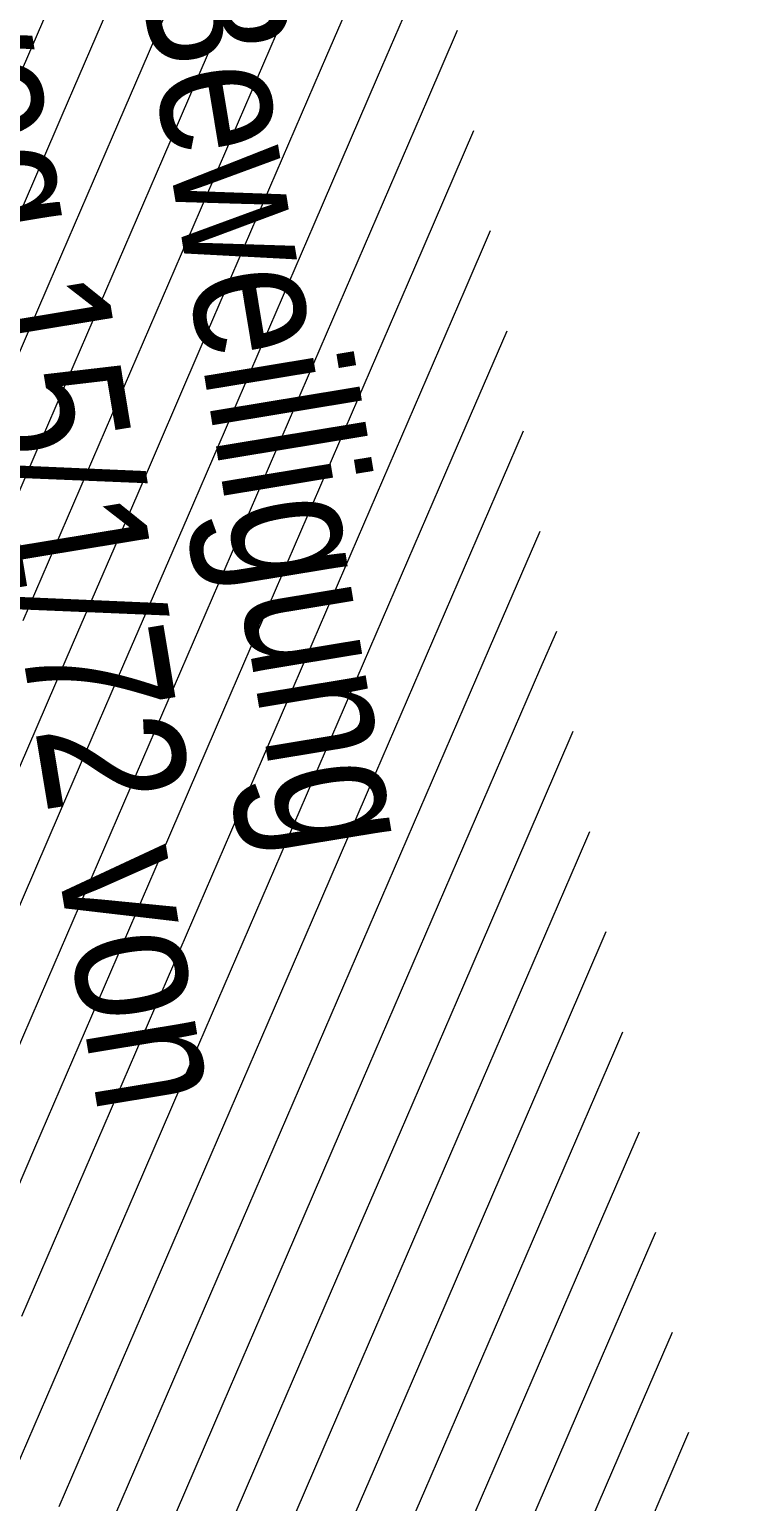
# Model space of a CAD drawing. Header units: millimetres. Extents: x 12535370 to 12566104, y 356204400 to 356234587.
# Drawn here: x 12557530 to 12558510, y 356214239 to 356216286 of the extents above; entities that cross this region are included whole.
import ezdxf

# ---------------------------------------------------------------- set-up
doc = ezdxf.new("R2010")
doc.units = ezdxf.units.MM
doc.header["$MEASUREMENT"] = 0
doc.layers.add('New_110 Bemassungen Ausführung', color=7, linetype='Continuous')
for name, color, linetype, lineweight in [('New_110 Bemassungen Ausführung_Pen_No__1', 7, 'Continuous', 13), ('New_255 Plangrafiken_Pen_No__1', 7, 'Continuous', 13), ('New_255 Plangrafiken_Pen_No__39', 8, 'Continuous', 13)]:
    doc.layers.add(name, color=color, linetype=linetype, lineweight=lineweight)
doc.styles.add('GENERATED_STYLE_1', font='arial.ttf')
doc.styles.add('GENERATED_STYLE_2', font='arial.ttf', dxfattribs={"width": 0.8})
doc.dimstyles.new('GENERATED_STYLE__1', dxfattribs={"dimtxt": 125, "dimasz": 47.5, "dimexe": 0.18, "dimexo": 2, "dimgap": 0, "dimtad": 1, "dimlfac": 0.001, "dimzin": 0, "dimdsep": 46, "dimtxsty": 'GENERATED_STYLE_1', "dimblk": 'ARROWHEAD_2', "dimblk1": 'ARROWHEAD_2', "dimblk2": 'ARROWHEAD_2', "dimcen": 0.09, "dimclrd": 7, "dimclre": 7, "dimclrt": 7, "dimadec": 0, "dimazin": 0, "dimtfac": 1, "dimtdec": 4, "dimtmove": 0, "dimatfit": 3, "dimfxl": 1, "dimtolj": 1, "dimtzin": 0, "dimarcsym": 0})

# ---------------------------------------------------------------- blocks, each defined once
blk = doc.blocks.new('*X18', base_point=(12240439.2, 356160438.4))
at = {"layer": 'New_255 Plangrafiken_Pen_No__39', "color": 8, "linetype": 'Continuous', "lineweight": 13}
for p, q in [((12557961.3, 356216483.1), (12557873.3, 356216279.2)), ((12557961.3, 356216483.1), (12557873.3, 356216279.2)), ((12558031.4, 356216452.8), (12557943.3, 356216248.9)), ((12558031.4, 356216452.8), (12557943.3, 356216248.9)), ((12558101.4, 356216422.6), (12558013.4, 356216218.6)), ((12558101.4, 356216422.6), (12558013.4, 356216218.6)), ((12557593, 356216400.2), (12557505, 356216196.3)), ((12557593, 356216400.2), (12557505, 356216196.3)), ((12557663.1, 356216370), (12557575, 356216166)), ((12557663.1, 356216370), (12557575, 356216166)), ((12557733.1, 356216339.7), (12557645.1, 356216135.8)), ((12557733.1, 356216339.7), (12557645.1, 356216135.8)), ((12557803.2, 356216309.4), (12557715.1, 356216105.5)), ((12557803.2, 356216309.4), (12557715.1, 356216105.5)), ((12558124.7, 356216284), (12558083.4, 356216188.4)), ((12558124.7, 356216284), (12558083.4, 356216188.4)), ((12557873.3, 356216279.2), (12557785.2, 356216075.3)), ((12557873.3, 356216279.2), (12557785.2, 356216075.3)), ((12557943.3, 356216248.9), (12557855.2, 356216045)), ((12557943.3, 356216248.9), (12557855.2, 356216045)), ((12558013.4, 356216218.6), (12557925.3, 356216014.7)), ((12558013.4, 356216218.6), (12557925.3, 356216014.7)), ((12558083.4, 356216188.4), (12557995.3, 356215984.5)), ((12558083.4, 356216188.4), (12557995.3, 356215984.5)), ((12557575, 356216166), (12557486.9, 356215962.1)), ((12557575, 356216166), (12557486.9, 356215962.1)), ((12558147.7, 356216144.8), (12558065.4, 356215954.2)), ((12558147.7, 356216144.8), (12558065.4, 356215954.2)), ((12557645.1, 356216135.8), (12557557, 356215931.9)), ((12557645.1, 356216135.8), (12557557, 356215931.9)), ((12557715.1, 356216105.5), (12557627, 356215901.6)), ((12557715.1, 356216105.5), (12557627, 356215901.6)), ((12557785.2, 356216075.3), (12557697.1, 356215871.3)), ((12557785.2, 356216075.3), (12557697.1, 356215871.3)), ((12557855.2, 356216045), (12557767.1, 356215841.1)), ((12557855.2, 356216045), (12557767.1, 356215841.1)), ((12557925.3, 356216014.7), (12557837.2, 356215810.8)), ((12557925.3, 356216014.7), (12557837.2, 356215810.8)), ((12558170.7, 356216005.6), (12558135.4, 356215923.9)), ((12558170.7, 356216005.6), (12558135.4, 356215923.9)), ((12557995.3, 356215984.5), (12557907.2, 356215780.6)), ((12557995.3, 356215984.5), (12557907.2, 356215780.6)), ((12558065.4, 356215954.2), (12557977.3, 356215750.3)), ((12558065.4, 356215954.2), (12557977.3, 356215750.3)), ((12557557, 356215931.9), (12557468.9, 356215728)), ((12557557, 356215931.9), (12557468.9, 356215728)), ((12558135.4, 356215923.9), (12558047.4, 356215720)), ((12558135.4, 356215923.9), (12558047.4, 356215720)), ((12557627, 356215901.6), (12557538.9, 356215697.7)), ((12557627, 356215901.6), (12557538.9, 356215697.7)), ((12557697.1, 356215871.3), (12557609, 356215667.4)), ((12557697.1, 356215871.3), (12557609, 356215667.4)), ((12558193.7, 356215866.4), (12558117.4, 356215689.8)), ((12558193.7, 356215866.4), (12558117.4, 356215689.8)), ((12557767.1, 356215841.1), (12557679.1, 356215637.2)), ((12557767.1, 356215841.1), (12557679.1, 356215637.2)), ((12557837.2, 356215810.8), (12557749.1, 356215606.9)), ((12557837.2, 356215810.8), (12557749.1, 356215606.9)), ((12557907.2, 356215780.6), (12557819.2, 356215576.6)), ((12557907.2, 356215780.6), (12557819.2, 356215576.6)), ((12557977.3, 356215750.3), (12557889.2, 356215546.4)), ((12557977.3, 356215750.3), (12557889.2, 356215546.4)), ((12558047.4, 356215720), (12557959.3, 356215516.1)), ((12558047.4, 356215720), (12557959.3, 356215516.1)), ((12558216.7, 356215727.2), (12558187.5, 356215659.5)), ((12558216.7, 356215727.2), (12558187.5, 356215659.5)), ((12557538.9, 356215697.7), (12557450.9, 356215493.8)), ((12557538.9, 356215697.7), (12557450.9, 356215493.8)), ((12558117.4, 356215689.8), (12558029.3, 356215485.9)), ((12558117.4, 356215689.8), (12558029.3, 356215485.9)), ((12557609, 356215667.4), (12557520.9, 356215463.5)), ((12557609, 356215667.4), (12557520.9, 356215463.5)), ((12558187.5, 356215659.5), (12558099.4, 356215455.6)), ((12558187.5, 356215659.5), (12558099.4, 356215455.6)), ((12557679.1, 356215637.2), (12557591, 356215433.3)), ((12557679.1, 356215637.2), (12557591, 356215433.3)), ((12557749.1, 356215606.9), (12557661, 356215403)), ((12557749.1, 356215606.9), (12557661, 356215403)), ((12558239.7, 356215588), (12558169.4, 356215425.3)), ((12558239.7, 356215588), (12558169.4, 356215425.3)), ((12557819.2, 356215576.6), (12557731.1, 356215372.7)), ((12557819.2, 356215576.6), (12557731.1, 356215372.7)), ((12557889.2, 356215546.4), (12557801.1, 356215342.5)), ((12557889.2, 356215546.4), (12557801.1, 356215342.5)), ((12557959.3, 356215516.1), (12557871.2, 356215312.2)), ((12557959.3, 356215516.1), (12557871.2, 356215312.2)), ((12558029.3, 356215485.9), (12557941.2, 356215281.9)), ((12558029.3, 356215485.9), (12557941.2, 356215281.9)), ((12558099.4, 356215455.6), (12558011.3, 356215251.7)), ((12558099.4, 356215455.6), (12558011.3, 356215251.7)), ((12558262.7, 356215448.8), (12558239.5, 356215395.1)), ((12558262.7, 356215448.8), (12558239.5, 356215395.1)), ((12557591, 356215433.3), (12557502.9, 356215229.3)), ((12557591, 356215433.3), (12557502.9, 356215229.3)), ((12558169.4, 356215425.3), (12558081.3, 356215221.4)), ((12558169.4, 356215425.3), (12558081.3, 356215221.4)), ((12557661, 356215403), (12557572.9, 356215199.1)), ((12557661, 356215403), (12557572.9, 356215199.1)), ((12558239.5, 356215395.1), (12558151.4, 356215191.2)), ((12558239.5, 356215395.1), (12558151.4, 356215191.2)), ((12557731.1, 356215372.7), (12557643, 356215168.8)), ((12557731.1, 356215372.7), (12557643, 356215168.8)), ((12557801.1, 356215342.5), (12557713, 356215138.6)), ((12557801.1, 356215342.5), (12557713, 356215138.6)), ((12557871.2, 356215312.2), (12557783.1, 356215108.3)), ((12557871.2, 356215312.2), (12557783.1, 356215108.3)), ((12558285.7, 356215309.6), (12558221.5, 356215160.9)), ((12558285.7, 356215309.6), (12558221.5, 356215160.9)), ((12557941.2, 356215281.9), (12557853.2, 356215078)), ((12557941.2, 356215281.9), (12557853.2, 356215078)), ((12558011.3, 356215251.7), (12557923.2, 356215047.8)), ((12558011.3, 356215251.7), (12557923.2, 356215047.8)), ((12558081.3, 356215221.4), (12557993.3, 356215017.5)), ((12558081.3, 356215221.4), (12557993.3, 356215017.5)), ((12557572.9, 356215199.1), (12557484.8, 356214995.2)), ((12557572.9, 356215199.1), (12557484.8, 356214995.2)), ((12558151.4, 356215191.2), (12558063.3, 356214987.2)), ((12558151.4, 356215191.2), (12558063.3, 356214987.2)), ((12557643, 356215168.8), (12557554.9, 356214964.9)), ((12557643, 356215168.8), (12557554.9, 356214964.9)), ((12558221.5, 356215160.9), (12558133.4, 356214957)), ((12558221.5, 356215160.9), (12558133.4, 356214957)), ((12558308.7, 356215170.4), (12558291.5, 356215130.6)), ((12558308.7, 356215170.4), (12558291.5, 356215130.6)), ((12557713, 356215138.6), (12557625, 356214934.7)), ((12557713, 356215138.6), (12557625, 356214934.7)), ((12558291.5, 356215130.6), (12558203.4, 356214926.7)), ((12558291.5, 356215130.6), (12558203.4, 356214926.7)), ((12557783.1, 356215108.3), (12557695, 356214904.4)), ((12557783.1, 356215108.3), (12557695, 356214904.4)), ((12557853.2, 356215078), (12557765.1, 356214874.1)), ((12557853.2, 356215078), (12557765.1, 356214874.1)), ((12557923.2, 356215047.8), (12557835.1, 356214843.9)), ((12557923.2, 356215047.8), (12557835.1, 356214843.9)), ((12557993.3, 356215017.5), (12557905.2, 356214813.6)), ((12557993.3, 356215017.5), (12557905.2, 356214813.6)), ((12558331.7, 356215031.2), (12558273.5, 356214896.5)), ((12558331.7, 356215031.2), (12558273.5, 356214896.5)), ((12558063.3, 356214987.2), (12557975.2, 356214783.3)), ((12558063.3, 356214987.2), (12557975.2, 356214783.3)), ((12557554.9, 356214964.9), (12557466.8, 356214761)), ((12557554.9, 356214964.9), (12557466.8, 356214761)), ((12558133.4, 356214957), (12558045.3, 356214753.1)), ((12558133.4, 356214957), (12558045.3, 356214753.1)), ((12557625, 356214934.7), (12557536.9, 356214730.7)), ((12557625, 356214934.7), (12557536.9, 356214730.7)), ((12558203.4, 356214926.7), (12558115.3, 356214722.8)), ((12558203.4, 356214926.7), (12558115.3, 356214722.8)), ((12557695, 356214904.4), (12557606.9, 356214700.5)), ((12557695, 356214904.4), (12557606.9, 356214700.5)), ((12558273.5, 356214896.5), (12558185.4, 356214692.6)), ((12558273.5, 356214896.5), (12558185.4, 356214692.6)), ((12558354.7, 356214892), (12558343.5, 356214866.2)), ((12558354.7, 356214892), (12558343.5, 356214866.2)), ((12557765.1, 356214874.1), (12557677, 356214670.2)), ((12557765.1, 356214874.1), (12557677, 356214670.2)), ((12558343.5, 356214866.2), (12558255.4, 356214662.3)), ((12558343.5, 356214866.2), (12558255.4, 356214662.3)), ((12557835.1, 356214843.9), (12557747, 356214640)), ((12557835.1, 356214843.9), (12557747, 356214640)), ((12557905.2, 356214813.6), (12557817.1, 356214609.7)), ((12557905.2, 356214813.6), (12557817.1, 356214609.7)), ((12557975.2, 356214783.3), (12557887.1, 356214579.4)), ((12557975.2, 356214783.3), (12557887.1, 356214579.4)), ((12558045.3, 356214753.1), (12557957.2, 356214549.2)), ((12558045.3, 356214753.1), (12557957.2, 356214549.2)), ((12558377.7, 356214752.8), (12558325.5, 356214632)), ((12558377.7, 356214752.8), (12558325.5, 356214632)), ((12557536.9, 356214730.7), (12557448.8, 356214526.8)), ((12557536.9, 356214730.7), (12557448.8, 356214526.8)), ((12558115.3, 356214722.8), (12558027.3, 356214518.9)), ((12558115.3, 356214722.8), (12558027.3, 356214518.9)), ((12557606.9, 356214700.5), (12557518.8, 356214496.6)), ((12557606.9, 356214700.5), (12557518.8, 356214496.6)), ((12558185.4, 356214692.6), (12558097.3, 356214488.6)), ((12558185.4, 356214692.6), (12558097.3, 356214488.6)), ((12557677, 356214670.2), (12557588.9, 356214466.3)), ((12557677, 356214670.2), (12557588.9, 356214466.3)), ((12558255.4, 356214662.3), (12558167.4, 356214458.4)), ((12558255.4, 356214662.3), (12558167.4, 356214458.4)), ((12557747, 356214640), (12557658.9, 356214436)), ((12557747, 356214640), (12557658.9, 356214436)), ((12558325.5, 356214632), (12558237.4, 356214428.1)), ((12558325.5, 356214632), (12558237.4, 356214428.1)), ((12557817.1, 356214609.7), (12557729, 356214405.8)), ((12557817.1, 356214609.7), (12557729, 356214405.8)), ((12558400.7, 356214613.6), (12558395.6, 356214601.8)), ((12558400.7, 356214613.6), (12558395.6, 356214601.8)), ((12558395.6, 356214601.8), (12558307.5, 356214397.9)), ((12558395.6, 356214601.8), (12558307.5, 356214397.9)), ((12557887.1, 356214579.4), (12557799.1, 356214375.5)), ((12557887.1, 356214579.4), (12557799.1, 356214375.5)), ((12557957.2, 356214549.2), (12557869.1, 356214345.3)), ((12557957.2, 356214549.2), (12557869.1, 356214345.3)), ((12558027.3, 356214518.9), (12557939.2, 356214315)), ((12558027.3, 356214518.9), (12557939.2, 356214315)), ((12558097.3, 356214488.6), (12558009.2, 356214284.7)), ((12558097.3, 356214488.6), (12558009.2, 356214284.7)), ((12557588.9, 356214466.3), (12557500.8, 356214262.4)), ((12557588.9, 356214466.3), (12557500.8, 356214262.4)), ((12558423.7, 356214474.4), (12558377.5, 356214367.6)), ((12558423.7, 356214474.4), (12558377.5, 356214367.6)), ((12558167.4, 356214458.4), (12558079.3, 356214254.5)), ((12558167.4, 356214458.4), (12558079.3, 356214254.5)), ((12557658.9, 356214436), (12557570.9, 356214232.1)), ((12557658.9, 356214436), (12557570.9, 356214232.1)), ((12558237.4, 356214428.1), (12558149.3, 356214224.2)), ((12558237.4, 356214428.1), (12558149.3, 356214224.2)), ((12557729, 356214405.8), (12557640.9, 356214201.9)), ((12557729, 356214405.8), (12557640.9, 356214201.9)), ((12558307.5, 356214397.9), (12558219.4, 356214193.9)), ((12558307.5, 356214397.9), (12558219.4, 356214193.9)), ((12557799.1, 356214375.5), (12557711, 356214171.6)), ((12557799.1, 356214375.5), (12557711, 356214171.6)), ((12558377.5, 356214367.6), (12558289.4, 356214163.7)), ((12558377.5, 356214367.6), (12558289.4, 356214163.7)), ((12557869.1, 356214345.3), (12557781, 356214141.3)), ((12557869.1, 356214345.3), (12557781, 356214141.3)), ((12558446.7, 356214335.3), (12558359.5, 356214133.4)), ((12558446.7, 356214335.3), (12558359.5, 356214133.4)), ((12557939.2, 356214315), (12557851.1, 356214111.1)), ((12557939.2, 356214315), (12557851.1, 356214111.1)), ((12558009.2, 356214284.7), (12557921.1, 356214080.8)), ((12558009.2, 356214284.7), (12557921.1, 356214080.8)), ((12558079.3, 356214254.5), (12557991.2, 356214050.6)), ((12558079.3, 356214254.5), (12557991.2, 356214050.6))]:
    blk.add_line(p, q, dxfattribs=at)
blk = doc.blocks.new('Fill_1', base_point=(12240439.2, 356160438.4))
at = {"layer": 'New_255 Plangrafiken_Pen_No__39', "color": 8, "linetype": 'Continuous', "lineweight": 13}
blk.add_blockref('*X18', (12240439.2, 356160438.4), dxfattribs=at)
blk = doc.blocks.new('*D244', base_point=(12240439.2, 356160438.4))
at = {"layer": 'New_110 Bemassungen Ausführung_Pen_No__1', "color": 7, "linetype": 'Continuous', "lineweight": 13, "transparency": 16777216}
for p, q in [((12557699.9, 356223836.6), (12557704.6, 356223806.4)), ((12557658.3, 356223799.2), (12557750.9, 356223813.5)), ((12557738.2, 356223793.3), (12557671, 356223819.4)), ((12557704.6, 356223806.4), (12560331.3, 356206822.1)), ((12560364.9, 356206809.1), (12560297.7, 356206835.2)), ((12560331.3, 356206822.1), (12560404.2, 356206351.1))]:
    blk.add_line(p, q, dxfattribs=at)
at = {"layer": 'New_110 Bemassungen Ausführung_Pen_No__1', "color": 7, "lineweight": 13, "transparency": 16777216, "insert": (12558975.5, 356215556.6), "char_height": 125, "attachment_point": 7, "rotation": 278.7915, "style": 'GENERATED_STYLE_1'}
blk.add_mtext('\\A1;{\\pql;\\fArial|b0|i0|c0|p0;\\W1.000000;17,18\\fArial|b0|i0|c0|p0;\\W1.000000;\\A1{\\H.66x;\\S5^  ;}}', dxfattribs=at)
blk = doc.blocks.new('ARROWHEAD_2')
at = {"color": 0, "linetype": 'Continuous', "lineweight": 0}
for p, q in [((-0.378, -0.655), (0.378, 0.655)), ((0, 0), (-1, 0))]:
    blk.add_line(p, q, dxfattribs=at)
blk = doc.blocks.new('*D245', base_point=(12240439.2, 356160438.4))
at = {"layer": 'New_110 Bemassungen Ausführung_Pen_No__1', "color": 7, "linetype": 'Continuous', "lineweight": 13, "transparency": 16777216}
for p, q in [((12557704.6, 356223806.4), (12560331.3, 356206822.1)), ((12560364.9, 356206809.1), (12560297.7, 356206835.2)), ((12560285, 356206815), (12560377.6, 356206829.3)), ((12560331.3, 356206822.1), (12560404.2, 356206351.1)), ((12560370.5, 356206364.2), (12560437.8, 356206338.1)), ((12560357.8, 356206343.9), (12560450.5, 356206358.3)), ((12560404.2, 356206351.1), (12560408.8, 356206320.9))]:
    blk.add_line(p, q, dxfattribs=at)
at = {"layer": 'New_110 Bemassungen Ausführung_Pen_No__1', "color": 7, "lineweight": 13, "transparency": 16777216, "insert": (12560366.1, 356206714.7), "char_height": 125, "attachment_point": 7, "rotation": 278.7915, "style": 'GENERATED_STYLE_1'}
blk.add_mtext('\\A1;{\\pql;\\fArial|b0|i0|c0|p0;\\W1.000000;47\\fArial|b0|i0|c0|p0;\\W1.000000;\\A1{\\H.66x;\\S5^  ;}}', dxfattribs=at)

msp = doc.modelspace()

# ---------------------------------------------------------------- block references
at = {"layer": 'New_255 Plangrafiken_Pen_No__39', "color": 8, "linetype": 'Continuous', "lineweight": 13}
msp.add_blockref('Fill_1', (12240439.157, 356160438.356), dxfattribs=at)

# ---------------------------------------------------------------- texts
at = {"layer": 'New_255 Plangrafiken_Pen_No__1', "color": 7, "linetype": 'Continuous', "lineweight": 13, "insert": (12556823.331, 356217701.826), "char_height": 200, "attachment_point": 7, "rotation": 279.380775, "line_spacing_factor": 0.937161, "style": 'GENERATED_STYLE_2'}
msp.add_mtext('\\A1;{\\pql;\\fArial|b0|i0|c0|p0;\\W0.800000;Feuermauer lt.Beweilligung\\P\\pql;\\fArial|b0|i0|c0|p0;\\W0.800000;MA36/3-Rennweg 15/1/72 von\\P\\pql;\\fArial|b0|i0|c0|p0;\\W0.800000;01.02.1972}', dxfattribs=at)

# ---------------------------------------------------------------- dimensions: what is measured, and where the dimension line sits
at = {"layer": 'New_110 Bemassungen Ausführung', "color": 7, "linetype": 'Continuous', "lineweight": 13}
for base, p1, p2, picture, middle in [((12560331.309, 356206822.125), (12555119.464, 356223406.567), (12557746.181, 356206422.319), '*D244', (12559124.553, 356215197.456)), ((12560404.155, 356206351.108), (12557746.181, 356206422.319), (12557732.699, 356205937.951), '*D245', (12560475.083, 356206464.984))]:
    dim = msp.add_linear_dim(base=base, p1=p1, p2=p2, angle=278.791488, dimstyle='GENERATED_STYLE__1', dxfattribs=at)
    dim.commit()
    dim.dimension.update_dxf_attribs({"geometry": picture, "text_midpoint": middle, "dimtype": 160, "text_rotation": 278.791488})

doc.saveas('drawing.dxf')
